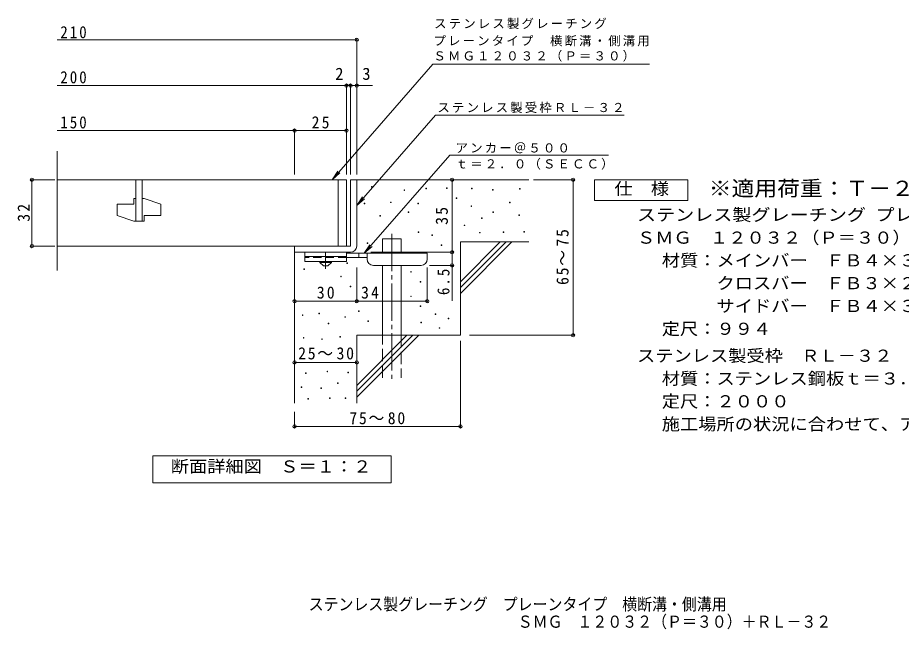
# Model space of a CAD drawing. Units: millimetres, scale not verified. Extents: x -310 to 329, y -274 to 224.
# Drawn here: x -310.2 to 115.9, y -273.9 to 21.2 of the extents above; entities that cross this region are included whole.
import ezdxf
from ezdxf.enums import TextEntityAlignment as Align

# ---------------------------------------------------------------- set-up
doc = ezdxf.new("R2010")
doc.units = ezdxf.units.MM
doc.header["$LTSCALE"] = 2
doc.header["$PDMODE"] = 32
doc.header["$PDSIZE"] = 1.6
for name, pattern in [('CHAIN1', [8, 5, -1, 1, -1]), ('CHAIN2', [12, 9, -1, 1, -1]), ('DASHED2', [3, 2, -1]), ('DASHED3', [4, 3, -1])]:
    doc.linetypes.add(name, pattern=pattern)
for name, color, linetype, lineweight in [('C-5', 2, 'Continuous', 9), ('D-0', 7, 'Continuous', 9), ('D-1', 2, 'Continuous', 9), ('D-2', 3, 'Continuous', 9), ('D-4', 7, 'Continuous', 9), ('D-5', 7, 'Continuous', 9), ('D-6', 6, 'Continuous', 9), ('D-9', 4, 'Continuous', 9)]:
    doc.layers.add(name, color=color, linetype=linetype, lineweight=lineweight)
doc.layers.add('F-5_F-5ﾚｲﾔ', color=2, linetype='Continuous')
doc.styles.add('ＭＳ ゴシック', font='')
doc.styles.get('ＭＳ ゴシック').set_extended_font_data('MS Gothic')

msp = doc.modelspace()

# ---------------------------------------------------------------- linework, layer by layer
at = {"layer": 'D-0'}
for points in [[(-139.57, -60.533), (-139.57, -60.233), (-139.27, -60.233), (-139.27, -60.533)], [(-123.904, -62.153), (-123.904, -61.853), (-123.604, -61.853), (-123.604, -62.153)], [(-113.37, -61.343), (-113.37, -61.043), (-113.07, -61.043), (-113.07, -61.343)], [(-103.369, -61.234), (-103.369, -60.933), (-103.069, -60.933), (-103.069, -61.234)], [(-91.341, -61.437), (-91.341, -61.137), (-91.041, -61.137), (-91.041, -61.437)], [(-81.19, -61.979), (-81.19, -61.679), (-80.89, -61.679), (-80.89, -61.979)], [(-68.196, -61.573), (-68.196, -61.272), (-67.896, -61.272), (-67.896, -61.573)], [(-130.457, -68.054), (-130.457, -67.754), (-130.157, -67.754), (-130.157, -68.054)], [(-98.799, -66.031), (-98.799, -65.731), (-98.499, -65.731), (-98.499, -66.031)], [(-73.069, -68.069), (-73.069, -67.769), (-72.769, -67.769), (-72.769, -68.069)], [(-143.175, -68.595), (-143.175, -68.295), (-142.875, -68.295), (-142.875, -68.595)], [(-117.192, -68.596), (-117.192, -68.296), (-116.892, -68.296), (-116.892, -68.596)], [(-91.611, -69.829), (-91.611, -69.529), (-91.311, -69.529), (-91.311, -69.829)], [(-135.59, -74.555), (-135.59, -74.255), (-135.29, -74.255), (-135.29, -74.555)], [(-121.93, -72.792), (-121.93, -72.492), (-121.63, -72.492), (-121.63, -72.792)], [(-86.604, -75.649), (-86.604, -75.349), (-86.304, -75.349), (-86.304, -75.649)], [(-81.054, -72.806), (-81.054, -72.506), (-80.754, -72.506), (-80.754, -72.806)], [(-68.602, -74.295), (-68.602, -73.995), (-68.302, -73.995), (-68.302, -74.295)], [(-94.893, -79.145), (-94.893, -78.845), (-94.593, -78.845), (-94.593, -79.145)], [(-117.057, -82.401), (-117.057, -82.101), (-116.757, -82.101), (-116.757, -82.401)], [(-110.551, -83.899), (-110.551, -83.599), (-110.251, -83.599), (-110.251, -83.899)], [(-87.551, -82.687), (-87.551, -82.387), (-87.251, -82.387), (-87.251, -82.687)], [(-76.046, -82.416), (-76.046, -82.116), (-75.746, -82.116), (-75.746, -82.416)], [(-66.166, -82.281), (-66.166, -81.981), (-65.866, -81.981), (-65.866, -82.281)], [(-141.731, -87.813), (-141.731, -87.513), (-141.431, -87.513), (-141.431, -87.813)], [(-105.981, -88.696), (-105.981, -88.396), (-105.681, -88.396), (-105.681, -88.696)], [(-151.474, -97.335), (-151.474, -97.035), (-151.174, -97.035), (-151.174, -97.335)], [(-172.153, -100.31), (-172.153, -100.01), (-171.853, -100.01), (-171.853, -100.31)], [(-120.693, -101.568), (-120.693, -101.268), (-120.393, -101.268), (-120.393, -101.568)], [(-154.456, -103.797), (-154.456, -103.497), (-154.156, -103.497), (-154.156, -103.797)], [(-116.123, -106.365), (-116.123, -106.065), (-115.823, -106.065), (-115.823, -106.365)], [(-149.885, -108.595), (-149.885, -108.295), (-149.585, -108.295), (-149.585, -108.595)], [(-120.693, -113.401), (-120.693, -113.101), (-120.393, -113.101), (-120.393, -113.401)], [(-116.123, -118.198), (-116.123, -117.898), (-115.823, -117.898), (-115.823, -118.198)], [(-172.94, -122.543), (-172.94, -122.243), (-172.64, -122.243), (-172.64, -122.543)], [(-164.993, -121.694), (-164.993, -121.394), (-164.693, -121.394), (-164.693, -121.694)], [(-152.484, -123.372), (-152.484, -123.072), (-152.184, -123.072), (-152.184, -123.372)], [(-145.919, -120.517), (-145.919, -120.217), (-145.619, -120.217), (-145.619, -120.517)], [(-108.946, -121.939), (-108.946, -121.639), (-108.646, -121.639), (-108.646, -121.939)], [(-160.423, -126.491), (-160.423, -126.191), (-160.123, -126.191), (-160.123, -126.491)], [(-141.349, -125.314), (-141.349, -125.014), (-141.049, -125.014), (-141.049, -125.314)], [(-115.849, -125.999), (-115.849, -125.699), (-115.549, -125.699), (-115.549, -125.999)], [(-102.575, -124.089), (-102.575, -123.789), (-102.275, -123.789), (-102.275, -124.089)], [(-106.896, -128.681), (-106.896, -128.381), (-106.596, -128.381), (-106.596, -128.681)], [(-172.457, -133.428), (-172.457, -133.128), (-172.157, -133.128), (-172.157, -133.428)], [(-163.626, -134.037), (-163.626, -133.737), (-163.326, -133.737), (-163.326, -134.037)], [(-154.794, -132.971), (-154.794, -132.671), (-154.494, -132.671), (-154.494, -132.971)], [(-171.391, -150.482), (-171.391, -150.182), (-171.091, -150.182), (-171.091, -150.482)], [(-161.037, -149.721), (-161.037, -149.421), (-160.737, -149.421), (-160.737, -149.721)], [(-151.064, -150.102), (-151.064, -149.801), (-150.764, -149.801), (-150.764, -150.102)], [(-173.523, -157.182), (-173.523, -156.882), (-173.223, -156.882), (-173.223, -157.182)], [(-164.083, -157.639), (-164.083, -157.339), (-163.783, -157.339), (-163.783, -157.639)], [(-156.012, -155.279), (-156.012, -154.979), (-155.712, -154.979), (-155.712, -155.279)], [(-170.249, -162.892), (-170.249, -162.592), (-169.949, -162.592), (-169.949, -162.892)], [(-159.895, -162.588), (-159.895, -162.288), (-159.595, -162.288), (-159.595, -162.588)], [(-152.282, -162.588), (-152.282, -162.288), (-151.982, -162.288), (-151.982, -162.588)]]:
    msp.add_lwpolyline(points, close=True, dxfattribs=at)
at = {"layer": 'D-1'}
for p, q in [((-149.71, -57), (-149.71, -89)), ((-149.71, -57), (-146.71, -57)), ((-146.71, -89), (-146.71, -57)), ((-176.71, -89), (-149.71, -89)), ((-176.71, -92), (-176.71, -89)), ((-176.71, -92), (-149.71, -92))]:
    msp.add_line(p, q, dxfattribs=at)
msp.add_arc((-149.71, -89), 3, 270, 0, dxfattribs=at)
at = {"layer": 'D-2'}
for p, q in [((-291.244, -100.761), (-291.244, -43.26)), ((-151.71, -57), (-291.244, -57)), ((-253.21, -57), (-253.21, -77)), ((-250.21, -57), (-250.21, -77)), ((-155.71, -57), (-155.71, -89)), ((-151.71, -57), (-151.71, -89)), ((-254.21, -66), (-254.21, -68.75)), ((-253.21, -66), (-254.21, -66)), ((-249.21, -66), (-250.21, -66)), ((-249.21, -66), (-241.21, -68.75)), ((-262.21, -68.75), (-262.21, -74.25)), ((-262.21, -68.75), (-254.21, -68.75)), ((-241.21, -68.75), (-241.21, -74.25)), ((-262.21, -74.25), (-254.21, -77)), ((-249.21, -74.25), (-249.21, -77)), ((-249.21, -74.25), (-241.21, -74.25)), ((-249.21, -77), (-254.21, -77)), ((-291.244, -89), (-151.71, -89))]:
    msp.add_line(p, q, dxfattribs=at)
at = {"layer": 'D-4'}
for p, q in [((-291.243, 10.574), (-146.71, 10.574)), ((-146.71, -54.409), (-146.71, 11.174)), ((-291.243, -11.566), (-151.71, -11.566)), ((-151.71, -54.409), (-151.71, -10.966)), ((-151.71, -11.566), (-150.709, -11.566)), ((-150.709, -11.566), (-139.177, -11.566)), ((-149.71, -54.409), (-149.71, -10.966)), ((-291.243, -33.316), (-176.71, -33.316)), ((-176.71, -54.409), (-176.71, -32.716)), ((-176.71, -33.316), (-151.71, -33.316)), ((-292.314, -57), (-303.924, -57)), ((-303.324, -89), (-303.324, -57)), ((-100.717, -92), (-100.717, -57)), ((-61.504, -57), (-41.773, -57)), ((-42.373, -132), (-42.373, -57)), ((-292.314, -89), (-303.924, -89)), ((-139.908, -92), (-100.117, -92)), ((-100.717, -92), (-100.717, -115.35)), ((-146.708, -116.22), (-146.708, -99.3)), ((-112.708, -116.22), (-112.708, -99.3)), ((-100.117, -98.3), (-111.708, -98.3)), ((-92.263, -132), (-41.773, -132)), ((-96.71, -134.755), (-96.71, -176.616)), ((-176.71, -145.124), (-146.71, -145.124)), ((-176.71, -169), (-176.71, -176.616)), ((-176.71, -176.017), (-96.71, -176.017))]:
    msp.add_line(p, q, dxfattribs=at)
msp.add_lwpolyline([(-176.708, -115.62), (-146.708, -115.62), (-112.708, -115.62)], dxfattribs=at)
for p in [(-146.71, 10.574), (-151.71, -11.566), (-149.71, -11.566), (-146.71, -11.566), (-176.71, -33.316), (-151.71, -33.316), (-303.324, -57), (-100.717, -57), (-42.373, -57), (-303.324, -89), (-100.717, -92), (-100.717, -98.3), (-176.708, -115.62), (-146.708, -115.62), (-112.708, -115.62), (-42.373, -132), (-176.71, -145.124), (-146.71, -145.124), (-176.71, -176.017), (-96.71, -176.017)]:
    msp.add_point(p, dxfattribs=at)
at = {"layer": 'D-5'}
for p, q in [((-110.057, -1.277), (-5.583, -1.277)), ((-108.692, -25.799), (-17.772, -25.799)), ((-143.086, -92.5), (-101.902, -45.182)), ((-25.389, -45.182), (-101.902, -45.182)), ((-158.557, -57), (-155.795, -52.832)), ((-146.71, -69.479), (-142.963, -66.169)), ((-143.086, -92.5), (-140.324, -88.332)), ((-143.086, -92.5), (-139.339, -89.189))]:
    msp.add_line(p, q, dxfattribs=at)
for points in [[(-110.057, -1.277), (-158.557, -57), (-154.81, -53.689)], [(-108.692, -25.799), (-146.71, -69.479), (-143.948, -65.312)]]:
    msp.add_lwpolyline(points, dxfattribs=at)
for points in [[(-31.997, -67), (-31.997, -57), (13.003, -57), (13.003, -67)], [(-245.109, -203.188), (-245.109, -190.188), (-130.109, -190.188), (-130.109, -203.188)]]:
    msp.add_lwpolyline(points, close=True, dxfattribs=at)
at = {"layer": 'D-6'}
for p, q in [((-146.71, -57), (-63.71, -57)), ((-134.251, -92.5), (-134.251, -85.5)), ((-134.251, -85.5), (-125.251, -85.5)), ((-125.251, -92.5), (-125.251, -85.5)), ((-96.71, -106.202), (-77.508, -87)), ((-96.71, -87), (-63.71, -87)), ((-96.71, -109.03), (-74.68, -87)), ((-96.71, -87), (-96.71, -132)), ((-96.71, -111.858), (-71.851, -87)), ((-176.71, -92), (-176.71, -164.73)), ((-134.251, -132), (-134.251, -98.3)), ((-125.251, -132), (-125.251, -98.3)), ((-146.71, -132), (-96.71, -132)), ((-146.71, -132), (-146.71, -164.73)), ((-146.71, -156.201), (-122.508, -132)), ((-146.71, -159.03), (-119.68, -132)), ((-146.71, -161.858), (-116.852, -132))]:
    msp.add_line(p, q, dxfattribs=at)
at = {"layer": 'D-6', "linetype": 'CHAIN2'}
msp.add_line((-129.751, -83.05), (-129.751, -154.666), dxfattribs=at)
at = {"layer": 'D-6', "linetype": 'DASHED3'}
for p, q in [((-134.251, -152.5), (-134.251, -132)), ((-125.251, -132), (-125.251, -152.5))]:
    msp.add_line(p, q, dxfattribs=at)
at = {"layer": 'D-9', "color": 3}
for p, q in [((-171.708, -92), (-171.708, -96.5)), ((-151.708, -92), (-171.708, -92)), ((-151.708, -92), (-151.708, -96.5)), ((-151.708, -94), (-171.708, -94)), ((-151.708, -96.5), (-171.708, -96.5))]:
    msp.add_line(p, q, dxfattribs=at)
at = {"layer": 'D-9', "linetype": 'CHAIN1'}
msp.add_line((-161.708, -100.048), (-161.708, -92), dxfattribs=at)
at = {"layer": 'D-9'}
for p, q in [((-112.708, -92.5), (-151.708, -92.5)), ((-145.708, -94.5), (-145.708, -92.5)), ((-141.708, -95.3), (-141.708, -92.5)), ((-112.708, -95.3), (-112.708, -92.5)), ((-141.703, -94.5), (-151.708, -94.5)), ((-138.708, -98.3), (-115.708, -98.3))]:
    msp.add_line(p, q, dxfattribs=at)
at = {"layer": 'D-9', "color": 3, "linetype": 'DASHED2'}
msp.add_line((-151.708, -94.5), (-171.708, -94.5), dxfattribs=at)
at = {"layer": 'D-9', "color": 2}
for p, q in [((-164.458, -97), (-164.458, -96.5)), ((-164.458, -97), (-162.708, -98.5)), ((-164.458, -97), (-158.958, -97)), ((-160.708, -98.5), (-158.958, -97)), ((-158.958, -97), (-158.958, -96.5)), ((-162.708, -98.5), (-160.708, -98.5))]:
    msp.add_line(p, q, dxfattribs=at)
at = {"layer": 'D-9'}
for centre, start, end in [((-138.708, -95.3), 180, 270), ((-115.708, -95.3), 270, 0)]:
    msp.add_arc(centre, 3, start, end, dxfattribs=at)

# ---------------------------------------------------------------- texts
at = {"layer": 'C-5', "style": 'ＭＳ ゴシック', "width": 0.9}
msp.add_text('ステンレス製グレーチング\u3000プレーンタイプ\u3000横断溝・側溝用', height=5.865, dxfattribs=at).set_placement((-169.915, -266.457), align=Align.BOTTOM_LEFT)
at = {"layer": 'D-4', "color": 2, "style": 'ＭＳ ゴシック'}
for s, p in [('2', (-157.078, -10.566)), ('3', (-144.049, -10.566))]:
    msp.add_text(s, height=5.865, dxfattribs=at).set_placement(p, align=Align.BOTTOM_LEFT)
at = {"layer": 'D-4', "color": 2, "char_height": 5.865, "attachment_point": 7, "style": 'ＭＳ ゴシック'}
for s, insert in [('\\T1.27;\\W0.9;210', (-289.657, 11.185)), ('\\T1.27;\\W0.9;200', (-289.657, -10.566)), ('\\T1.27;\\W0.9;150', (-289.657, -32.316)), ('\\T1.27;\\W0.95;25', (-168.46, -32.316)), ('\\T1.27;\\W0.95;30', (-165.958, -114.42)), ('\\T1.27;\\W0.95;34', (-144.635, -114.42)), ('\\T1.22;\\W0.95;25～30', (-174.96, -143.753)), ('\\T1.22;\\W0.95;75～80', (-150.283, -175.017))]:
    msp.add_mtext(s, dxfattribs=dict(at, insert=insert))
at = {"layer": 'D-4', "color": 2, "char_height": 5.865, "attachment_point": 7, "rotation": 90, "style": 'ＭＳ ゴシック'}
for s, insert in [('\\T1.27;\\W0.95;32', (-304.324, -77.25)), ('\\T1.27;\\W0.95;35', (-102.717, -78.75)), ('\\T1.22;\\W0.95;65～75', (-44.479, -107.75)), ('\\T1.27;\\W0.9;6.5', (-101.917, -112.639))]:
    msp.add_mtext(s, dxfattribs=dict(at, insert=insert))
at = {"layer": 'D-5', "color": 2, "style": 'ＭＳ ゴシック'}
for s, width, p in [('仕\u3000様', 1.1, (-22.497, -66)), ('ステンレス製グレーチング プレーンタイプ 横断溝・側溝用', 1.15, (-11.579, -78.584)), ('ＳＭＧ\u3000１２０３２（Ｐ＝３０）', 1.1, (-11.579, -89.614)), ('材質：メインバー\u3000ＦＢ４×３２（ＳＵＳ３０４）', 1.1, (0.364, -100.584)), ('\u3000\u3000\u3000クロスバー\u3000ＦＢ３×２０（ＳＵＳ３０４）', 1.1, (0.364, -111.584)), ('\u3000\u3000\u3000サイドバー\u3000ＦＢ４×３２（ＳＵＳ３０４）', 1.1, (0.364, -122.584)), ('定尺：９９４', 1.1, (0.364, -133.584)), ('ステンレス製受枠\u3000ＲＬ－３２', 1.1, (-11.579, -146.584)), ('材質：ステンレス鋼板ｔ＝３．０（ＳＵＳ３０４）', 1.1, (0.364, -157.584)), ('定尺：２０００', 1.1, (0.364, -168.584)), ('施工場所の状況に合わせて、アンカーをプライヤー等で折り曲げてご使用ください。', 1.1, (0.364, -179.584)), ('断面詳細図\u3000Ｓ＝１：２', 1.1, (-236.424, -199.994))]:
    msp.add_text(s, height=5.865, dxfattribs=dict(at, width=width)).set_placement(p, align=Align.BOTTOM_LEFT)
at = {"layer": 'D-5', "color": 3, "style": 'ＭＳ ゴシック', "width": 1.1}
msp.add_text('※適用荷重：Ｔ－２０', height=7.331, dxfattribs=at).set_placement((23.003, -67), align=Align.BOTTOM_LEFT)
at = {"layer": 'D-5', "char_height": 4.399, "attachment_point": 7, "style": 'ＭＳ ゴシック'}
for s, insert in [('\\T1.17;ステンレス製グレーチング', (-109.395, 15.657)), ('\\T1.17;プレーンタイプ\u3000横断溝・側溝用', (-109.705, 7.326)), ('\\T1.17;ＳＭＧ１２０３２（Ｐ＝３０）', (-109.749, -0.019)), ('\\T1.17;ステンレス製受枠ＲＬ－３２', (-107.814, -24.847)), ('\\T1.17;アンカー＠５００', (-99.054, -44.25)), ('\\T1.17;ｔ＝２．０（ＳＥＣＣ）', (-99.054, -52.113))]:
    msp.add_mtext(s, dxfattribs=dict(at, insert=insert))
at = {"layer": 'F-5_F-5ﾚｲﾔ', "style": 'ＭＳ ゴシック', "width": 0.9}
msp.add_text('ＳＭＧ\u3000１２０３２（Ｐ＝３０）＋ＲＬ－３２', height=5.865, dxfattribs=at).set_placement((-69.089, -274.883), align=Align.BOTTOM_LEFT)

doc.saveas('drawing.dxf')
